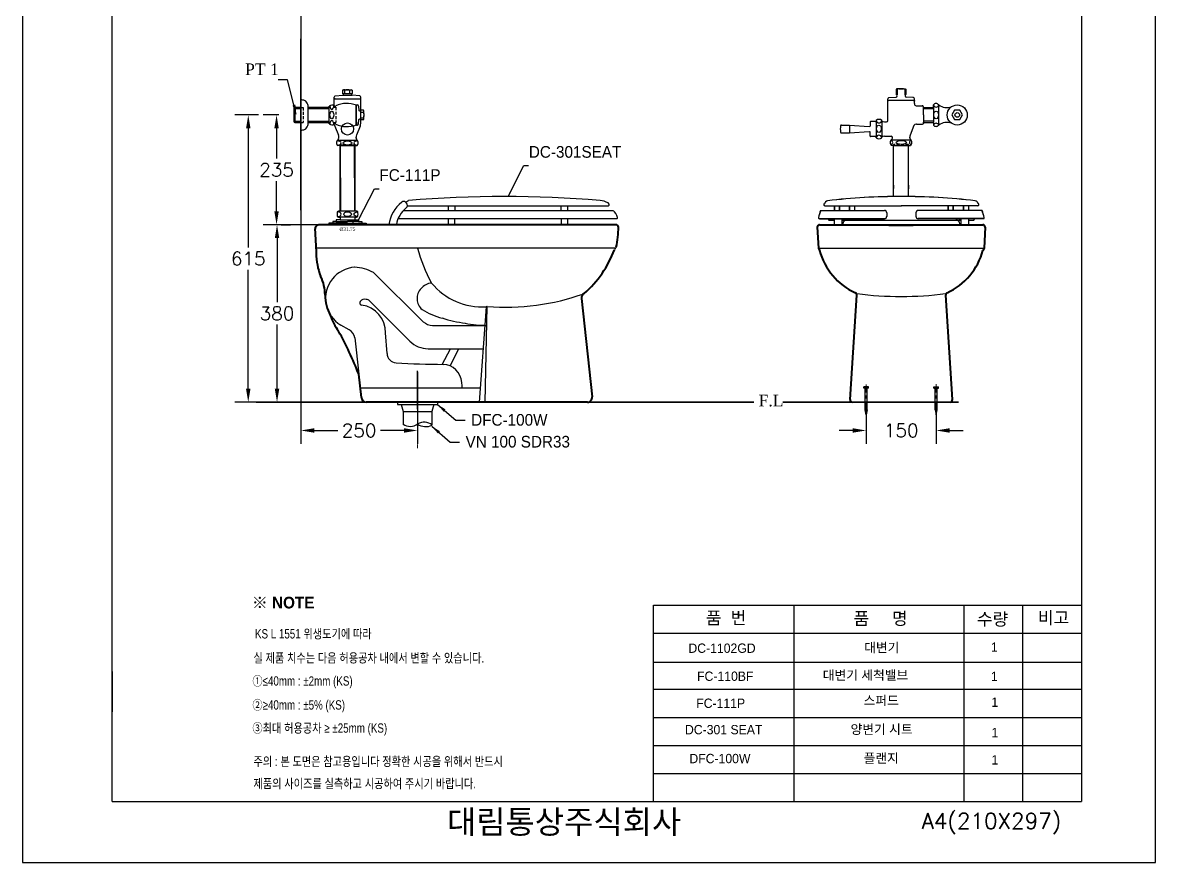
# Model space of a CAD drawing. Extents: x 66119 to 68544, y 58105 to 61535.
# Drawn here: x 66119 to 68544, y 58105 to 59903 of the extents above; entities that cross this region are included whole.
import ezdxf

# ---------------------------------------------------------------- set-up
doc = ezdxf.new("R2010")
doc.units = 0
doc.header["$MEASUREMENT"] = 0
for name, pattern in [('CENTER', [50.8, 31.75, -6.35, 6.35, -6.35]), ('CENTERX2', [4, 2.5, -0.5, 0.5, -0.5]), ('HIDDEN', [9.525, 6.35, -3.175])]:
    doc.linetypes.add(name, pattern=pattern)
doc.layers.get('0').update_dxf_attribs({"linetype": 'CONTINUOUS'})
doc.layers.get('Defpoints').update_dxf_attribs({"linetype": 'CONTINUOUS'})
for name, color, linetype in [('2', 2, 'CONTINUOUS'), ('ASHADE', 7, 'CONTINUOUS'), ('D', 2, 'CONTINUOUS'), ('DEFAULT', 7, 'CONTINUOUS'), ('Dim', 4, 'CONTINUOUS'), ('HIDDEN', 3, 'HIDDEN'), ('LINE', 7, 'CONTINUOUS'), ('MAIN', 7, 'CONTINUOUS'), ('YA', 7, 'CONTINUOUS')]:
    doc.layers.add(name, color=color, linetype=linetype)
for name, color, linetype, lineweight in [('AM_6', 2, 'CONTINUOUS', 30), ('CEN', 1, 'CENTER', 5), ('DWG', 7, 'CONTINUOUS', 25), ('OUTLINE', 11, 'CONTINUOUS', 40), ('Y', 202, 'CONTINUOUS', 35)]:
    doc.layers.add(name, color=color, linetype=linetype, lineweight=lineweight)
doc.styles.add('h', font='', dxfattribs={"height": 30})
doc.styles.add('MtXpl_', font='')
doc.styles.get("Standard").update_dxf_attribs({"font": 'txt.shx', "bigfont": 'ghs.shx'})
doc.styles.add('STYLE2', font='dutch.ttf', dxfattribs={"height": 25})
doc.styles.add('굴림', font='', dxfattribs={"height": 3.2})
doc.styles.add('스타일1', font='txt.shx', dxfattribs={"bigfont": 'ghs.shx'})
doc.styles.get('h').set_extended_font_data('Haansoft Batang')
doc.styles.get('MtXpl_').set_extended_font_data('Gulim', bold=True)
doc.styles.get('굴림').set_extended_font_data('Gulim')
doc.dimstyles.new('SERIM', dxfattribs={"dimscale": 10, "dimtxt": 3, "dimasz": 2, "dimexe": 1, "dimexo": 1.5, "dimgap": 1, "dimtad": 1, "dimtoh": 1, "dimdec": 0, "dimdsep": 46, "dimtxsty": 'h', "dimcen": -0.3, "dimclrt": 2, "dimadec": 0, "dimazin": 0, "dimtfac": 1, "dimtdec": 0, "dimtmove": 1, "dimatfit": 3, "dimfxl": 0, "dimtolj": 1, "dimtzin": 0, "dimarcsym": 0})
doc.dimstyles.get("Standard").update_dxf_attribs({"dimtxt": 0.18, "dimasz": 0.18, "dimexe": 0.18, "dimexo": 0.0625, "dimgap": 0.09, "dimtad": 0, "dimtih": 1, "dimtoh": 1, "dimdec": 4, "dimzin": 0, "dimdsep": 46, "dimtxsty": 'Standard', "dimcen": 0.09, "dimadec": 0, "dimazin": 0, "dimtfac": 1, "dimtdec": 4, "dimtofl": 0, "dimtmove": 0, "dimatfit": 0, "dimfxl": 0, "dimtolj": 1, "dimtzin": 0, "dimarcsym": 0})

# ---------------------------------------------------------------- blocks, each defined once
blk = doc.blocks.new('*D7')
at = {"layer": 'Defpoints', "color": 0}
for p in [(66677.6, 59705.5), (66662.5, 59470.6), (66761.5, 59470.6)]:
    blk.add_point(p, dxfattribs=at)
at = {"layer": 'Dim', "color": 0, "lineweight": -2}
for p, q in [((66667.6, 59705.5), (66633.7, 59705.5)), ((66662.5, 59676.7), (66662.5, 59612)), ((66662.5, 59499.4), (66662.5, 59564)), ((66751.5, 59470.6), (66633.7, 59470.6))]:
    blk.add_line(p, q, dxfattribs=at)
at = {"layer": 'Dim', "color": 0}
for points in [[(66657.7, 59676.7), (66667.3, 59676.7), (66662.5, 59705.5)], [(66657.7, 59499.4), (66667.3, 59499.4), (66662.5, 59470.6)]]:
    blk.add_solid(points, dxfattribs=at)
at = {"layer": 'Dim', "color": 0, "insert": (66662.5, 59588), "char_height": 28.8, "attachment_point": 5}
blk.add_mtext('\\A1;235', dxfattribs=at)
blk = doc.blocks.new('*D8')
at = {"layer": 'Defpoints', "color": 0}
for p in [(66662.5, 59470.6), (66662.5, 59090.6), (66663.5, 59090.6)]:
    blk.add_point(p, dxfattribs=at)
at = {"layer": 'Dim', "color": 0, "lineweight": -2}
for p, q in [((66672.5, 59470.6), (66692.3, 59470.6)), ((66663.5, 59441.8), (66663.5, 59304.6)), ((66663.5, 59119.4), (66663.5, 59256.6)), ((66672.5, 59090.6), (66692.3, 59090.6))]:
    blk.add_line(p, q, dxfattribs=at)
at = {"layer": 'Dim', "color": 0}
for points in [[(66658.7, 59441.8), (66668.3, 59441.8), (66663.5, 59470.6)], [(66658.7, 59119.4), (66668.3, 59119.4), (66663.5, 59090.6)]]:
    blk.add_solid(points, dxfattribs=at)
at = {"layer": 'Dim', "color": 0, "insert": (66663.5, 59280.6), "char_height": 28.8, "attachment_point": 5}
blk.add_mtext('\\A1;380', dxfattribs=at)
blk = doc.blocks.new('*D9')
at = {"layer": 'Defpoints', "color": 0}
for p in [(66633.7, 59705.5), (66601.9, 59090.6), (66633.7, 59090.6)]:
    blk.add_point(p, dxfattribs=at)
at = {"layer": 'Dim', "color": 0, "lineweight": -2}
for p, q in [((66623.7, 59705.5), (66573.1, 59705.5)), ((66601.9, 59676.7), (66601.9, 59422)), ((66601.9, 59119.4), (66601.9, 59374)), ((66623.7, 59090.6), (66573.1, 59090.6))]:
    blk.add_line(p, q, dxfattribs=at)
at = {"layer": 'Dim', "color": 0}
for points in [[(66597.1, 59676.7), (66606.7, 59676.7), (66601.9, 59705.5)], [(66597.1, 59119.4), (66606.7, 59119.4), (66601.9, 59090.6)]]:
    blk.add_solid(points, dxfattribs=at)
at = {"layer": 'Dim', "color": 0, "insert": (66601.9, 59398), "char_height": 28.8, "attachment_point": 5}
blk.add_mtext('\\A1;615', dxfattribs=at)
blk = doc.blocks.new('*D10')
at = {"layer": 'Defpoints', "color": 0}
for p in [(66714.3, 59601.8), (66964.3, 59165.7), (66964.3, 59029.9)]:
    blk.add_point(p, dxfattribs=at)
at = {"layer": 'Dim', "color": 0, "lineweight": -2}
for p, q in [((66714.3, 59591.8), (66714.3, 59001.1)), ((66964.3, 59155.7), (66964.3, 59001.1)), ((66743.1, 59029.9), (66793.7, 59029.9)), ((66935.5, 59029.9), (66884.9, 59029.9))]:
    blk.add_line(p, q, dxfattribs=at)
at = {"layer": 'Dim', "color": 0}
for points in [[(66743.1, 59034.7), (66743.1, 59025.1), (66714.3, 59029.9)], [(66935.5, 59034.7), (66935.5, 59025.1), (66964.3, 59029.9)]]:
    blk.add_solid(points, dxfattribs=at)
at = {"layer": 'Dim', "color": 0, "insert": (66839.3, 59029.9), "char_height": 28.8, "attachment_point": 5}
blk.add_mtext('\\A1;250', dxfattribs=at)
blk = doc.blocks.new('*D11')
at = {"layer": 'Defpoints', "color": 0}
for p in [(67925.1, 59090.6), (68075.1, 59090.6), (68075.1, 59029.9)]:
    blk.add_point(p, dxfattribs=at)
at = {"layer": 'Dim', "color": 0, "lineweight": -2}
for p, q in [((67925.1, 59080.6), (67925.1, 59001.1)), ((68075.1, 59080.6), (68075.1, 59001.1)), ((67896.3, 59029.9), (67867.5, 59029.9)), ((68103.9, 59029.9), (68132.7, 59029.9))]:
    blk.add_line(p, q, dxfattribs=at)
at = {"layer": 'Dim', "color": 0}
for points in [[(67896.3, 59034.7), (67896.3, 59025.1), (67925.1, 59029.9)], [(68103.9, 59034.7), (68103.9, 59025.1), (68075.1, 59029.9)]]:
    blk.add_solid(points, dxfattribs=at)
at = {"layer": 'Dim', "color": 0, "insert": (68000.1, 59029.9), "char_height": 28.8, "attachment_point": 5}
blk.add_mtext('\\A1;150', dxfattribs=at)
blk = doc.blocks.new('*D60')
at = {"layer": 'Defpoints', "color": 0}
for p in [(66714.3, 60608), (66964.3, 59165.7), (66964.3, 59029.9)]:
    blk.add_point(p, dxfattribs=at)
at = {"layer": 'Dim', "color": 0, "lineweight": -2}
for p, q in [((66714.3, 60598), (66714.3, 59001.1)), ((66964.3, 59155.7), (66964.3, 59001.1)), ((66743.1, 59029.9), (66793.7, 59029.9)), ((66935.5, 59029.9), (66884.9, 59029.9))]:
    blk.add_line(p, q, dxfattribs=at)
at = {"layer": 'Dim', "color": 0}
for points in [[(66743.1, 59034.7), (66743.1, 59025.1), (66714.3, 59029.9)], [(66935.5, 59034.7), (66935.5, 59025.1), (66964.3, 59029.9)]]:
    blk.add_solid(points, dxfattribs=at)
at = {"layer": 'Dim', "color": 0, "insert": (66839.3, 59029.9), "char_height": 28.8, "attachment_point": 5}
blk.add_mtext('\\A1;250', dxfattribs=at)

msp = doc.modelspace()

# ---------------------------------------------------------------- linework, layer by layer
at = {"lineweight": 30}
for p, q in [((66788.1, 59740), (66785.8, 59740)), ((66785.8, 59740), (66842.8, 59740)), ((66798.5, 59639.9), (66798.5, 59641.9)), ((66798.5, 59641.9), (66830, 59641.9)), ((66830, 59641.9), (66830, 59639.9))]:
    msp.add_line(p, q, dxfattribs=at)
at = {"color": 0, "lineweight": 30}
for p, q in [((68032.3, 59725), (68045.8, 59725)), ((68047.8, 59705.5), (68047.8, 59723)), ((68047.8, 59705.5), (68047.8, 59688)), ((68032.7, 59686), (68045.8, 59686))]:
    msp.add_line(p, q, dxfattribs=at)
at = {"color": 0, "linetype": 'ByBlock', "lineweight": 30}
for p, q in [((66830, 59641.9), (66830, 59499.9)), ((66798.5, 59499.9), (66798.5, 59570.6)), ((66799.2, 59570.6), (66799.2, 59499.9)), ((66829.3, 59570.6), (66829.3, 59499.9)), ((66774.1, 59473.8), (66774.1, 59470.6)), ((66854.1, 59473.8), (66854.1, 59470.6))]:
    msp.add_line(p, q, dxfattribs=at)
at = {"linetype": 'ByBlock', "lineweight": 30}
msp.add_line((66798.5, 59499.9), (66830, 59499.9), dxfattribs=at)
at = {"lineweight": 30}
msp.add_circle((66814.4, 59675.5), 13, dxfattribs=at)
at = {"color": 0, "lineweight": 30}
for centre, start, end in [((68045.8, 59723), 0, 90), ((68045.8, 59688), 270, 0)]:
    msp.add_arc(centre, 2, start, end, dxfattribs=at)
at = {"color": 0, "linetype": 'HIDDEN', "lineweight": 30}
msp.add_arc((68033.4, 59675.5), 10.5, 93.7012, 98.3168, dxfattribs=at)
for start, end in [(268.6019, 270), (270, 271.3981)]:
    msp.add_arc((67999.9, 63750.4), 4281.3, start, end)
at = {"color": 0, "lineweight": 30}
for p in [(68045.8, 59725), (68047.8, 59721.7), (68047.8, 59689.2), (68047.8, 59688), (68047.8, 59688)]:
    msp.add_point(p, dxfattribs=at)
at = {"layer": 'ASHADE', "color": 0, "lineweight": 30}
for p, q in [((67979.8, 59653.4), (67979.8, 59652.5)), ((68019.8, 59653.4), (68019.8, 59652.5))]:
    msp.add_line(p, q, dxfattribs=at)
at = {"layer": 'CEN', "color": 0}
for p, q in [((67925.1, 59060.2), (67925.1, 59128.3)), ((68075.1, 59060.2), (68075.1, 59128.8))]:
    msp.add_line(p, q, dxfattribs=at)
at = {"layer": 'CEN', "color": 0, "linetype": 'CENTERX2'}
msp.add_line((66964.3, 58991.9), (66964.3, 59093.4), dxfattribs=at)
at = {"layer": 'D', "color": 0, "lineweight": 30}
for p, q in [((66700.3, 59719.5), (66714.3, 59719.5)), ((66730.3, 59719.5), (66775.3, 59719.5)), ((66714.3, 59691.5), (66700.3, 59691.5)), ((66775.3, 59691.5), (66730.3, 59691.5))]:
    msp.add_line(p, q, dxfattribs=at)
at = {"layer": 'D', "color": 0, "linetype": 'ByBlock', "lineweight": 30}
for p, q in [((66799.2, 59570.6), (66799.2, 59639.9)), ((66829.3, 59570.6), (66829.3, 59639.9))]:
    msp.add_line(p, q, dxfattribs=at)
at = {"layer": 'DEFAULT', "color": 7}
for p, q in [((66934.5, 59501.1), (67382.9, 59501.1)), ((66942.7, 59511.3), (67373.1, 59511.3)), ((67030, 59511.3), (67030, 59501.1)), ((67044.3, 59511.3), (67044.3, 59501.1)), ((67270.9, 59511.3), (67270.9, 59501.1)), ((67285.2, 59511.3), (67285.2, 59501.1)), ((67374.5, 59514.5), (67372.3, 59517.2)), ((67372.3, 59511.3), (67372.9, 59511.3)), ((67827.6, 59501), (67964.1, 59501)), ((67827.8, 59500.9), (67964.3, 59500.9)), ((67836.2, 59511.2), (68000.3, 59511.2)), ((67836.5, 59511.1), (68000.5, 59511.1)), ((67856.6, 59511.2), (67856.6, 59501)), ((67856.9, 59511.1), (67856.9, 59500.9)), ((67867.5, 59511.2), (67867.5, 59501)), ((67867.8, 59511.1), (67867.8, 59500.9)), ((67888.9, 59511.2), (67888.9, 59501)), ((67889.1, 59511.1), (67889.1, 59500.9)), ((67899.8, 59511.2), (67899.8, 59501)), ((67900, 59511.1), (67900, 59500.9)), ((68164.4, 59511.2), (68000.3, 59511.2)), ((68164.6, 59511.1), (68000.5, 59511.1)), ((68173, 59501), (68036.5, 59501)), ((68173.2, 59500.9), (68036.7, 59500.9)), ((68100.1, 59511.2), (68100.1, 59501)), ((68100.3, 59511.1), (68100.3, 59500.9)), ((68111, 59511.2), (68111, 59501)), ((68111.2, 59511.1), (68111.2, 59500.9)), ((68133.1, 59511.2), (68133.1, 59501)), ((68133.3, 59511.1), (68133.3, 59500.9)), ((68144, 59511.2), (68144, 59501)), ((68144.2, 59511.1), (68144.2, 59500.9)), ((66922.8, 59483.5), (67390.8, 59483.5)), ((67030, 59483.5), (67030, 59470.6)), ((67043.6, 59483.5), (67043.6, 59470.6)), ((67271.6, 59483.5), (67271.6, 59470.6)), ((67285.2, 59483.5), (67285.2, 59470.6)), ((67824.9, 59483.5), (67964.1, 59483.5)), ((67825.1, 59483.3), (67964.3, 59483.3)), ((67842.9, 59483.5), (67845.3, 59480.6)), ((67843.2, 59483.3), (67845.5, 59480.4)), ((67845.3, 59480.6), (67856.6, 59480.6)), ((67845.5, 59480.4), (67856.9, 59480.4)), ((67856.6, 59483.5), (67856.6, 59470.6)), ((67873, 59483.5), (67873, 59470.6)), ((67873, 59480.6), (68127.6, 59480.6)), ((67873.2, 59480.4), (68127.8, 59480.4)), ((67874.1, 59483.5), (67876.3, 59480.6)), ((67874.4, 59483.3), (67876.5, 59480.4)), ((67883.3, 59480.6), (68117.3, 59480.6)), ((67883.5, 59480.4), (68117.5, 59480.4)), ((67969.1, 59496), (67969.1, 59488.5)), ((67969.3, 59495.9), (67969.3, 59488.3)), ((68031.5, 59496), (68031.5, 59488.5)), ((68031.7, 59495.9), (68031.7, 59488.3)), ((68175.7, 59483.5), (68036.5, 59483.5)), ((68176, 59483.3), (68036.7, 59483.3)), ((68124.3, 59480.6), (68126.5, 59483.5)), ((68124.6, 59480.4), (68126.7, 59483.3)), ((68127.6, 59483.5), (68127.6, 59470.6)), ((68144, 59483.5), (68144, 59470.6)), ((68144, 59480.6), (68155.1, 59480.6)), ((68144.2, 59480.4), (68155.4, 59480.4)), ((68155.3, 59480.6), (68157.7, 59483.5)), ((68155.5, 59480.4), (68157.9, 59483.3)), ((66883.5, 59470.6), (66954.7, 59470.6)), ((67830.1, 59470.6), (68170.5, 59470.6)), ((67875.3, 59472.6), (67875.3, 59470.6)), ((68125.3, 59472.6), (68125.3, 59470.6))]:
    msp.add_line(p, q, dxfattribs=at)
for centre, radius, start, end in [((66914.2, 59572.3), 58.6, 294.664, 301.4033), ((67150, 57066.5), 2464.4, 85.2208, 94.7792), ((67352.2, 59481.1), 41.3, 60.8845, 85.6022), ((67842.9, 59515.9), 6, 96.885, 143.2069), ((67993.1, 58271.8), 1259.1, 89.674, 96.885), ((67993.4, 58271.6), 1259.1, 89.674, 96.885), ((68007.5, 58271.8), 1259.1, 83.115, 90.326), ((68007.7, 58271.6), 1259.1, 83.115, 90.326), ((68157.7, 59515.9), 6, 36.7932, 83.115), ((66976.2, 59460.9), 73.8, 128.2835, 172.3899), ((66976.2, 59460.9), 58, 128.2835, 170.2995), ((66934.8, 59512.1), 7.94, 313.9053, 122.6617), ((67372.9, 59513.3), 2, 268.7973, 39.2367), ((67362.7, 59477.1), 31.4, 16.6851, 49.8505), ((67906.7, 59468.2), 85.7, 157.4398, 168.0631), ((67906.9, 59468), 85.7, 157.4398, 168.0631), ((67836.2, 59513.2), 2, 147.4173, 270), ((67906.7, 59468.2), 85.7, 143.2068, 147.4173), ((67836.5, 59513.1), 2, 147.4173, 270), ((67906.9, 59468), 85.7, 143.2068, 147.4173), ((67843.2, 59515.7), 6, 96.885, 143.2069), ((67964.1, 59496), 5, 0, 90), ((67964.3, 59495.9), 5, 0, 90), ((68036.5, 59496), 5, 90, 180), ((68036.7, 59495.9), 5, 90, 180), ((68157.9, 59515.7), 6, 36.7932, 83.115), ((68093.9, 59468.2), 85.7, 32.5827, 36.7931), ((68094.1, 59468), 85.7, 32.5827, 36.7931), ((68164.4, 59513.2), 2, 270, 32.5827), ((68164.6, 59513.1), 2, 270, 32.5827), ((68093.9, 59468.2), 85.7, 11.9369, 22.5602), ((68094.1, 59468), 85.7, 11.9369, 22.5602), ((67390.8, 59485.5), 2, 270, 16.6851), ((67824.9, 59485.5), 2, 168.0631, 270), ((67825.1, 59485.3), 2, 168.0631, 270), ((67883.3, 59472.6), 8, 90, 180), ((67964.1, 59488.5), 5, 270, 0), ((67964.3, 59488.3), 5, 270, 0), ((68036.5, 59488.5), 5, 180, 270), ((68036.7, 59488.3), 5, 180, 270), ((68117.3, 59472.6), 8, 0, 90), ((68175.7, 59485.5), 2, 270, 11.9369), ((68176, 59485.3), 2, 270, 11.9369)]:
    msp.add_arc(centre, radius, start, end, dxfattribs=at)
at = {"layer": 'Dim', "color": 0}
for p, q in [((66964.3, 59075.6), (66964.3, 59157.5)), ((67469.7, 58655.6), (68386.2, 58655.6)), ((67769.9, 58655.6), (67769.9, 58235.6)), ((68134.1, 58655.6), (68134.1, 58235.6)), ((68260.1, 58655.6), (68260.1, 58235.6)), ((67469.7, 58595.6), (68386.2, 58595.6)), ((67469.7, 58533.8), (68386.2, 58533.8)), ((67469.7, 58475.6), (68386.2, 58475.6)), ((67469.7, 58415.6), (68386.2, 58415.6)), ((67469.7, 58355.6), (68386.2, 58355.6))]:
    msp.add_line(p, q, dxfattribs=at)
at = {"layer": 'DWG', "color": 0, "lineweight": 30}
for p, q in [((66785.8, 59736.5), (66785.8, 59743.7)), ((66788.1, 59746.2), (66804.5, 59747.6)), ((66824.7, 59758.7), (66803.9, 59758.7)), ((66803.9, 59758.7), (66803.9, 59751.6)), ((66803.9, 59751.6), (66824.7, 59751.6)), ((66805.4, 59750.2), (66803.9, 59751.6)), ((66804.5, 59747.6), (66824.2, 59747.6)), ((66809.3, 59759.5), (66806.1, 59759.5)), ((66809, 59751.6), (66809, 59758.7)), ((66809.3, 59759.5), (66819.3, 59759.5)), ((66819.3, 59759.5), (66822.5, 59759.5)), ((66819.7, 59751.6), (66819.7, 59758.7)), ((66823.3, 59750.2), (66824.7, 59751.6)), ((66840.5, 59746.2), (66824.2, 59747.6)), ((66824.7, 59758.7), (66824.7, 59751.6)), ((66842.8, 59736.5), (66842.8, 59743.7)), ((67971.3, 59736.4), (67971.3, 59740.1)), ((67973.6, 59742.6), (67989, 59743.9)), ((67990.8, 59761.4), (67989.4, 59760.6)), ((67989.4, 59760.6), (67989.4, 59749.4)), ((67989.4, 59749.4), (67990.1, 59749)), ((67994.8, 59761.4), (67990.8, 59761.4)), ((67991.1, 59761.4), (67991.1, 59749)), ((67994.8, 59761.4), (67999.8, 59761.4)), ((67999.8, 59761.4), (67995.8, 59761.4)), ((68004.8, 59761.4), (67999.8, 59761.4)), ((67999.8, 59761.4), (68003.8, 59761.4)), ((68004.8, 59761.4), (68008.8, 59761.4)), ((68008.6, 59749), (68008.6, 59761.4)), ((68008.8, 59761.4), (68010.2, 59760.6)), ((68010.2, 59749.4), (68009.6, 59749)), ((68010.2, 59760.6), (68010.2, 59749.4)), ((68026, 59742.6), (68010.6, 59743.9)), ((68028.3, 59736.4), (68028.3, 59740.1)), ((66700.3, 59720.6), (66701.5, 59721.7)), ((66700.3, 59720.6), (66701.5, 59721.7)), ((66700.3, 59719.5), (66700.3, 59720.6)), ((66700.3, 59720.6), (66700.3, 59719.5)), ((66700.3, 59719.5), (66700.3, 59720.6)), ((66700.3, 59720.6), (66700.3, 59719.5)), ((66700.3, 59691.5), (66700.3, 59719.5)), ((66701.5, 59721.7), (66701.5, 59720.6)), ((66714.3, 59721.7), (66701.5, 59721.7)), ((66701.5, 59721.7), (66701.5, 59720.6)), ((66701.5, 59720.6), (66701.5, 59689.2)), ((66714.3, 59721.7), (66714.3, 59738)), ((66714.3, 59721.7), (66714.3, 59689.2)), ((66730.3, 59688.4), (66730.3, 59722.9)), ((66775.3, 59721.7), (66730.3, 59721.7)), ((66775.3, 59720.6), (66773.3, 59721.7)), ((66775.3, 59720.6), (66775.3, 59724.5)), ((66775.3, 59722.1), (66775.3, 59721.7)), ((66775.3, 59720.6), (66775.3, 59721.7)), ((66775.3, 59686.5), (66775.3, 59720.6)), ((66785.8, 59725.4), (66785.8, 59736.5)), ((66833.3, 59724.2), (66833.3, 59726.5)), ((66833.3, 59686.7), (66833.3, 59724.2)), ((66833.3, 59721.7), (66833.8, 59721.7)), ((66833.8, 59721.7), (66833.8, 59727)), ((66833.8, 59727), (66835.1, 59727)), ((66833.8, 59689.2), (66833.8, 59721.7)), ((66838.1, 59724.3), (66839, 59715.1)), ((66842, 59715.9), (66841.5, 59714.7)), ((66842, 59715.9), (66842, 59695.1)), ((66849, 59715.9), (66842, 59715.9)), ((66842.8, 59715.9), (66842.8, 59736.5)), ((67971.3, 59693.9), (67971.3, 59736.4)), ((67971.3, 59736.4), (67971.3, 59735.1)), ((68026.2, 59736.4), (67971.3, 59736.4)), ((68026.2, 59736.4), (68028.3, 59736.4)), ((68028.3, 59736.4), (68028.3, 59735.1)), ((68028.3, 59729.9), (68028.3, 59736.4)), ((68047.8, 59721.5), (68068.9, 59721.5)), ((68068.9, 59718.5), (68047.8, 59718.5)), ((68068.9, 59722.8), (68068.9, 59727)), ((68068.9, 59722.8), (68068.9, 59721.5)), ((68068.9, 59721.5), (68068.9, 59689.5)), ((68080.7, 59726.5), (68080.7, 59727)), ((68080.7, 59685.4), (68080.7, 59726.5)), ((66700.3, 59705.5), (66700.3, 59690.4)), ((66700.3, 59705.5), (66700.3, 59690.4)), ((66700.3, 59705.5), (66700.3, 59690.4)), ((66838.1, 59686.7), (66839, 59695.8)), ((66842, 59695.1), (66841.5, 59696.2)), ((66842, 59711.4), (66849, 59711.4)), ((66842, 59699.6), (66849, 59699.6)), ((66849, 59695.1), (66842, 59695.1)), ((66842.8, 59689.3), (66842.8, 59695.1)), ((67946.3, 59693.8), (67946.3, 59692.4)), ((67946.3, 59692.4), (67946.3, 59659.1)), ((67958.3, 59693.8), (67958.3, 59692.9)), ((67958.3, 59692.9), (67958.3, 59657.9)), ((68068.9, 59692.5), (68047.8, 59692.5)), ((68080.7, 59709.6), (68080.7, 59709.2)), ((66700.3, 59690.4), (66700.3, 59691.5)), ((66700.3, 59690.4), (66701.5, 59689.2)), ((66701.5, 59689.2), (66714.3, 59689.2)), ((66714.3, 59689.2), (66714.3, 59673)), ((66730.3, 59689.2), (66775.3, 59689.2)), ((66775.3, 59690.4), (66773.3, 59689.2)), ((66775.3, 59690.4), (66775.3, 59689.2)), ((66775.3, 59688.8), (66775.3, 59689.2)), ((66787.3, 59681.9), (66795, 59662.6)), ((66833.3, 59689.2), (66833.8, 59689.2)), ((66833.3, 59684.5), (66833.3, 59686.7)), ((66841.4, 59681.9), (66833.7, 59662.6)), ((66833.8, 59689.2), (66833.8, 59684)), ((66833.8, 59684), (66835.1, 59684)), ((67872.2, 59684), (67889.6, 59684)), ((67889.6, 59684), (67931.8, 59681)), ((67889.6, 59684), (67889.6, 59667)), ((67889.6, 59667), (67931.8, 59670)), ((67931.8, 59681), (67933.3, 59681.2)), ((67931.8, 59670), (67933.3, 59669.6)), ((67933.3, 59690.4), (67933.3, 59686.1)), ((67933.3, 59686.1), (67933.3, 59681.2)), ((67933.3, 59664.6), (67933.3, 59669.6)), ((67945.3, 59691.4), (67934.3, 59691.4)), ((67964.1, 59690.9), (67968.3, 59690.9)), ((68027.2, 59682.7), (68019.2, 59662.5)), ((68047.8, 59689.5), (68068.9, 59689.5)), ((68068.9, 59688.3), (68068.9, 59689.5)), ((68068.9, 59688.3), (68068.9, 59684)), ((68080.7, 59684), (68080.7, 59685.4)), ((66793.7, 59651.9), (66795.1, 59651.9)), ((66794.3, 59653.5), (66795.4, 59655.4)), ((66794.3, 59653.5), (66794.3, 59651.9)), ((66795.1, 59651.9), (66833.4, 59651.9)), ((66795.8, 59656.9), (66795.8, 59658.2)), ((66832.8, 59656.9), (66832.8, 59658.2)), ((66832.8, 59656.6), (66832.8, 59657)), ((66834.3, 59653.5), (66833.1, 59655.6)), ((66834.8, 59651.9), (66833.4, 59651.9)), ((66834.3, 59651.9), (66834.3, 59653.5)), ((67872.2, 59667), (67889.6, 59667)), ((67933.3, 59660.4), (67933.3, 59664.6)), ((67945.3, 59659.4), (67934.3, 59659.4)), ((67946.3, 59656.9), (67946.3, 59658.4)), ((67958.3, 59656.9), (67958.3, 59657.9)), ((67964.1, 59659.9), (67978.3, 59659.9)), ((67979.7, 59652.5), (67979.3, 59652.5)), ((67979.3, 59652.5), (68019.8, 59652.5)), ((67979.8, 59652.4), (67979.7, 59652.5)), ((67979.7, 59652.5), (67979.8, 59652.5)), ((67979.8, 59653.4), (67981, 59655.5)), ((67981.3, 59656.5), (67981.3, 59656.9)), ((68018.3, 59656.8), (68018.3, 59658.1)), ((68019.8, 59653.4), (68018.7, 59655.3)), ((68019.8, 59652.4), (68020, 59652.5)), ((68020, 59652.5), (68019.8, 59652.5)), ((68020, 59652.5), (68020.3, 59652.5)), ((66798.5, 59639.9), (66793.7, 59639.9)), ((66798.5, 59639.9), (66830, 59639.9)), ((66830, 59639.9), (66834.8, 59639.9)), ((67983.9, 59640.5), (67979.3, 59640.5)), ((67983.9, 59626.5), (67983.9, 59640.5)), ((67983.9, 59640.5), (68015.7, 59640.5)), ((67983.9, 59532.4), (67983.9, 59626.7)), ((67983.9, 59618.4), (67983.9, 59625.3)), ((68015.7, 59626.5), (68015.7, 59640.5)), ((68015.7, 59640.5), (68020.3, 59640.5)), ((68015.7, 59532.4), (68015.7, 59626.7)), ((68015.7, 59618.4), (68015.7, 59625.3)), ((67983.9, 59555.2), (67983.9, 59548)), ((68015.7, 59555.5), (68015.7, 59547.7))]:
    msp.add_line(p, q, dxfattribs=at)
at = {"layer": 'DWG', "color": 0, "linetype": 'Continuous', "lineweight": 30}
for p, q in [((67991.3, 59746.4), (67991.3, 59746.8)), ((68008.3, 59746.4), (68008.3, 59746.8))]:
    msp.add_line(p, q, dxfattribs=at)
at = {"layer": 'DWG', "color": 0, "linetype": 'ByBlock', "lineweight": 30}
for p, q in [((66798.5, 59570.6), (66798.5, 59639.9)), ((66830, 59570.6), (66830, 59639.9))]:
    msp.add_line(p, q, dxfattribs=at)
at = {"layer": 'DWG', "color": 0, "linetype": 'HIDDEN', "lineweight": 30}
for p, q in [((68015.7, 59642.3), (67983.9, 59642.3)), ((67983.9, 59642.3), (67983.9, 59640.5)), ((68015.7, 59640.5), (68015.7, 59642.3))]:
    msp.add_line(p, q, dxfattribs=at)
at = {"layer": 'DWG', "color": 0, "lineweight": 30}
for centre, radius, start, end in [((66788.3, 59743.7), 2.5, 95, 180), ((66806.4, 59755.2), 4.3, 54.1266, 125.8734), ((66804.3, 59749.1), 1.5, 275, 45), ((66814.3, 59741.2), 18.2, 72.9261, 107.0739), ((66822.2, 59755.2), 4.29, 54.071, 125.929), ((66824.3, 59749.1), 1.5, 135, 265), ((66840.3, 59743.7), 2.5, 0, 85), ((67973.8, 59740.1), 2.5, 95, 180), ((68025.8, 59740.1), 2.5, 0, 85), ((66712.8, 59708), 30, 70.9929, 87.134), ((66719, 59727), 10, 37.1965, 68.8073), ((66710.3, 59722), 20, 2.5641, 33.7923), ((66729.3, 59722.8), 1, 357.3405, 2.5641), ((66781.3, 59716.5), 10, 58.5853, 127.05), ((66788.1, 59727.6), 3, 238.5853, 295.7555), ((66813.2, 59675.6), 54.7, 68.3899, 115.7555), ((66835.1, 59724), 3, 5.8234, 90), ((66779.8, 59705.5), 70, 4.4244, 8.5378), ((68033.3, 59729.9), 5, 180, 259.2169), ((68074.8, 59722.6), 7.35, 36.919, 143.081), ((68074.8, 59728.4), 6.04, 193.4552, 346.5448), ((66840.3, 59715.3), 1.3, 185.8232, 334.4413), ((66840.3, 59695.7), 1.3, 25.5587, 174.1768), ((66839.4, 59713.7), 9.91, 346.1494, 359.9521), ((66827.1, 59705.5), 22.7, 344.9804, 15.0196), ((66779.8, 59705.5), 70, 351.4622, 355.5756), ((66837, 59696.9), 12.3, 1.6397, 12.5795), ((66779.8, 59705.5), 70, 0, 4.4244), ((66779.8, 59705.5), 70, 355.5756, 0), ((67945.3, 59692.4), 1, 270, 0), ((67952.3, 59687.1), 9, 48.1897, 131.8103), ((67952.3, 59694.7), 6.06, 188.3241, 351.6759), ((67964.3, 59701), 10.1, 233.2924, 268.4603), ((67968.3, 59693.9), 3, 270, 0), ((66712.8, 59702.9), 30, 272.866, 289.0071), ((66719, 59683.9), 10, 291.1927, 322.8035), ((66710.3, 59689), 20, 326.2077, 357.4359), ((66729.3, 59688.1), 1, 357.4359, 14.0059), ((66781.3, 59694.4), 10, 232.95, 301.4147), ((66805.8, 59689.3), 20, 190.4819, 201.8014), ((66788.1, 59683.4), 3, 64.2445, 121.4147), ((66813.2, 59735.3), 54.7, 244.2445, 291.6101), ((66835.1, 59687), 3, 270, 354.1766), ((66822.8, 59689.3), 20, 338.1986, 0), ((67872.2, 59682), 2, 90, 169.1799), ((67872.2, 59669), 2, 190.8201, 270), ((67934.3, 59690.4), 1, 90, 180), ((68031.9, 59680.9), 5, 90, 158.1986), ((68074.8, 59681.5), 6.38, 22.9489, 157.0511), ((68074.8, 59688.3), 7.27, 216.0911, 323.9089), ((66799, 59645.9), 8, 131.4096, 228.5904), ((66783.8, 59658.2), 12, 0, 21.8014), ((66792.8, 59656.9), 3, 330, 0), ((66844.8, 59658.2), 12, 158.1986, 180), ((66834.8, 59656.6), 2, 180, 210), ((66829.5, 59645.9), 8, 311.4096, 48.5904), ((67934.3, 59660.4), 1, 180, 270), ((67945.3, 59658.4), 1, 0, 90), ((67952.3, 59656.1), 6.06, 8.1658, 171.8342), ((67952.3, 59663.6), 9, 228.1897, 311.8103), ((67965.6, 59646.2), 13.8, 96.3527, 121.8946), ((67984.6, 59646.5), 8, 131.4096, 228.5904), ((67976.9, 59646.5), 4.91, 285.7001, 75.2564), ((67978.3, 59656.9), 3, 0, 90), ((67979.3, 59656.5), 2, 330, 0), ((68022.8, 59646.5), 4.91, 104.7436, 254.2999), ((68030.3, 59658.1), 12, 158.1986, 180), ((68021.3, 59656.8), 3, 180, 210), ((68015.1, 59646.5), 8, 311.4096, 48.5904)]:
    msp.add_arc(centre, radius, start, end, dxfattribs=at)
at = {"layer": 'DWG', "color": 0, "linetype": 'Continuous', "lineweight": 30}
for centre, start, end in [((67988.8, 59746.4), 275, 0), ((67988.8, 59746.8), 0, 60), ((68010.8, 59746.8), 120, 180), ((68010.8, 59746.4), 180, 265)]:
    msp.add_arc(centre, 2.5, start, end, dxfattribs=at)
at = {"layer": 'DWG', "lineweight": 30}
msp.add_arc((67906.2, 59675.5), 36.6, 169.1799, 190.8201, dxfattribs=at)
at = {"layer": 'DWG', "color": 0, "lineweight": 30}
for centre, major_axis, ratio, start_param, end_param in [((66780.9, 59725.6), (0, -8.02), 0.523213, 4.750474, 7.873767), ((66780.9, 59685.5), (0, -8.02), 0.523213, 1.527604, 4.697404), ((66791.8, 59645.5), (-9.09, 0), 0.507494, 1.666917, 4.668717), ((66837.2, 59645.5), (-9.09, 0), 0.507494, 4.810754, 7.704268)]:
    msp.add_ellipse(centre, major_axis=major_axis, ratio=ratio, start_param=start_param, end_param=end_param, dxfattribs=at)
for centre, major_axis, ratio in [((66780.9, 59705.5), (0, -8.02), 0.523213), ((68074.8, 59705.6), (0, 8.12), 0.615385), ((67952.3, 59675.9), (0, 7.62), 0.655738), ((66814.3, 59645.5), (-9.09, 0), 0.507494), ((68000.5, 59646.7), (-11.2, 0), 0.377778)]:
    msp.add_ellipse(centre, major_axis=major_axis, ratio=ratio, dxfattribs=at)
at = {"layer": 'HIDDEN', "color": 0, "lineweight": 30}
for p, q in [((66714.3, 59721.7), (66719.3, 59721.7)), ((66719.3, 59721.7), (66719.3, 59689.2)), ((66775.3, 59722.1), (66777.1, 59722.1)), ((66784.6, 59722.1), (66789.3, 59722.1)), ((66789.3, 59722.1), (66789.3, 59689.6)), ((66714.3, 59689.2), (66719.3, 59689.2)), ((66775.3, 59689.6), (66777.2, 59689.6)), ((66784.5, 59689.6), (66789.3, 59689.6))]:
    msp.add_line(p, q, dxfattribs=at)
at = {"layer": 'LINE', "color": 0}
for p, q in [((67389, 59420.6), (67056.1, 59420.6)), ((67822.7, 59420.6), (68177.5, 59420.6)), ((66976.7, 59262.6), (66870.1, 59368.3)), ((66948.2, 59221.1), (66861.8, 59307.7)), ((67111.6, 59295), (67096.2, 59090.6)), ((67109.3, 59090.6), (67113.8, 59295.6)), ((66817.8, 59245.6), (66800, 59255.7)), ((66996.7, 59255), (67112.9, 59255)), ((66899.3, 59194.8), (66895.9, 59239)), ((66830.4, 59228.5), (66838.6, 59150.6)), ((66987.1, 59205), (67104.8, 59205)), ((67017.4, 59171.2), (67034.8, 59205)), ((67033.9, 59168.3), (67052.7, 59204.8)), ((67098.5, 59120.6), (66844.3, 59120.6))]:
    msp.add_line(p, q, dxfattribs=at)
for centre, radius, start, end in [((67302.1, 59512.2), 350, 195.1749, 208.4279), ((67391, 59415.6), 5, 127.0006, 164.7401), ((67385, 59423.6), 5, 307.0006, 347.2529), ((66834.3, 59312.6), 67, 93.8944, 141.1251), ((66826.5, 59288.4), 91, 61.3737, 87.9373), ((66834.5, 59313), 66.9, 141.4775, 238.9546), ((66994, 59312.4), 30.8, 135.8595, 229.5953), ((66997.6, 59312.2), 33.6, 95.5409, 139.7569), ((67102.3, 59434.7), 140, 219.5028, 273.7882), ((66845.6, 59303.3), 5, 144.8418, 259.8946), ((66851.1, 59299.4), 11.8, 72.453, 144.8418), ((66854.7, 59300.6), 10, 44.9585, 90), ((67153.5, 59794), 500, 265.4464, 289.5576), ((68000.1, 60025.6), 708.8, 262.2975, 277.7025), ((66836.9, 59239.8), 59.1, 359.2078, 82.3852), ((67048.5, 59404.5), 137.5, 237.2374, 256.7276), ((67114.7, 59288.4), 7.29, 97.3063, 115.2549), ((66996.7, 59285), 30, 228.1794, 270), ((67103.7, 59539.2), 282.1, 252.0892, 262.4716), ((67115.4, 59521.2), 266.2, 259.448, 269.4518), ((66803.3, 59221.7), 27.9, 14.0815, 58.8724), ((66987.1, 59260), 55, 224.9585, 270), ((66919.3, 59194.8), 20, 180, 267.3163), ((67023.4, 60816.5), 1645, 266.3397, 269.8618), ((67018.1, 59130.6), 40.9, 3.2669, 88.1358), ((67020.9, 59122.6), 39.4, 358.7019, 15.2096)]:
    msp.add_arc(centre, radius, start, end, dxfattribs=at)
at = {"layer": 'MAIN', "color": 7}
for p, q in [((66921.3, 59090.5), (66921.3, 59085.5)), ((66921.3, 59085.5), (67007.3, 59085.5)), ((66929.3, 59085.5), (66933.3, 59070.5)), ((66999.3, 59085.5), (66995.3, 59070.5)), ((67007.3, 59090.5), (67007.3, 59085.5)), ((66933.3, 59070.5), (66995.3, 59070.5)), ((66933.3, 59070.5), (66933.3, 59043)), ((66995.3, 59070.5), (66995.3, 59041.3))]:
    msp.add_line(p, q, dxfattribs=at)
for centre, radius, start, end in [((66948.6, 59066.7), 28.1, 237.1476, 305.6288), ((66981.7, 59070.3), 32.1, 237.1903, 295.1018), ((66978.6, 59023.6), 24.4, 46.5379, 123.8822)]:
    msp.add_arc(centre, radius, start, end, dxfattribs=at)
at = {"layer": 'OUTLINE', "color": 0}
for p, q in [((67389.5, 59470.6), (66754.7, 59470.6)), ((67820.4, 59465.3), (67822.7, 59420.5)), ((67825.4, 59470.6), (68174.8, 59470.6)), ((68179.8, 59465.3), (68177.5, 59420.5)), ((67822.7, 59420.5), (67825.1, 59415.6)), ((68177.5, 59420.5), (68175.1, 59415.6)), ((67315.2, 59312.8), (67338.1, 59101.7)), ((67890.5, 59095.9), (67904.9, 59319.8)), ((68109.8, 59095.9), (68095.3, 59319.8)), ((66844.3, 59100.6), (66838.6, 59150.6)), ((67328.2, 59090.6), (66854.3, 59090.6))]:
    msp.add_line(p, q, dxfattribs=at)
for centre, radius, start, end in [((66754.7, 59460.6), 10, 90, 182.294), ((68768.6, 59541.3), 2025.5, 182.294, 183.7415), ((67389.5, 59465.6), 5, 358.2768, 90), ((67207.3, 59463.8), 187.2, 347.2529, 0.5086), ((67825.4, 59465.6), 5, 90, 183.4569), ((68174.8, 59465.6), 5, 356.5431, 90), ((66885.1, 59410.3), 137.7, 180.4794, 201.2998), ((67160.9, 59503.1), 241.2, 311.7566, 339.0657), ((67960.3, 59451.9), 140, 195.0086, 245.3964), ((68039.9, 59451.9), 140, 294.6036, 344.9914), ((66678.5, 59320.7), 87.8, 359.4209, 26.7727), ((66867, 59323), 100.8, 181.8225, 207.4301), ((67325.1, 59313.9), 10, 111.1039, 186.2034), ((67899.9, 59320.1), 5, 356.3095, 64.5646), ((68100.3, 59320.1), 5, 115.4354, 183.6905), ((66880, 59309.1), 107.5, 197.5811, 218.0854), ((66041.6, 58832.8), 858, 21.7432, 28.5439), ((66854.3, 59100.6), 10, 180, 270), ((67328.2, 59100.6), 10, 270, 6.2034), ((67895.5, 59095.6), 5, 176.3095, 270), ((68104.8, 59095.6), 5, 270, 3.6905)]:
    msp.add_arc(centre, radius, start, end, dxfattribs=at)
at = {"layer": 'Y', "color": 0}
for p, q in [((66714.3, 59868.9), (66714.3, 59501.6)), ((66619, 59090.6), (67684.4, 59090.6)), ((67746.4, 59090.6), (68122.6, 59090.6))]:
    msp.add_line(p, q, dxfattribs=at)
at = {"layer": 'Y', "color": 0, "linetype": 'ByBlock', "lineweight": 30}
for p, q in [((66831.4, 59499.8), (66797.7, 59499.8)), ((66831, 59499.8), (66798.1, 59499.8)), ((66814.1, 59473.8), (66774.1, 59473.8)), ((66790.1, 59477.2), (66782.9, 59477.2)), ((66782.9, 59477.2), (66782.9, 59473.8)), ((66798.5, 59481.2), (66790.1, 59481.2)), ((66790.1, 59481.2), (66790.1, 59477.2)), ((66790.1, 59477.2), (66814.1, 59477.2)), ((66792.1, 59493.1), (66792.1, 59493.1)), ((66831.4, 59486.5), (66797.7, 59486.5)), ((66798.5, 59486.5), (66798.5, 59481.2)), ((66798.5, 59481.2), (66830.5, 59481.2)), ((66802.1, 59477.2), (66802.1, 59473.8)), ((66838.2, 59477.2), (66814.1, 59477.2)), ((66814.1, 59473.8), (66854.1, 59473.8)), ((66826.1, 59477.2), (66826.1, 59473.8)), ((66829.7, 59481.2), (66838.2, 59481.2)), ((66830.5, 59481.2), (66830.5, 59486.5)), ((66838.2, 59481.2), (66838.2, 59477.2)), ((66838.2, 59477.2), (66845.3, 59477.2)), ((66845.3, 59477.2), (66845.3, 59473.8))]:
    msp.add_line(p, q, dxfattribs=at)
msp.add_circle((68120.1, 59705.5), 21.5, dxfattribs=at)
for centre, radius, start, end in [((66846.3, 59493.1), 54.2, 174.5336, 185.4654), ((66793.3, 59497.3), 0.953, 89.0877, 175.4414), ((66798.1, 59488.4), 11.5, 92.1641, 119.8999), ((66831, 59488.4), 11.5, 60.1001, 87.8359), ((66835.8, 59497.3), 0.953, 4.5586, 90.9123), ((66782.8, 59493.1), 54.1, 354.5333, 5.4667), ((66793.3, 59489), 0.953, 184.5567, 270.9105), ((66798.1, 59497.9), 11.5, 240.1001, 272.1409), ((66831, 59497.9), 11.5, 267.8591, 299.8999), ((66835.8, 59489), 0.953, 269.0895, 355.4433)]:
    msp.add_arc(centre, radius, start, end, dxfattribs=at)
for ratio, start_param, end_param in [(0.632635, 4.741671, 4.741672), (0.632626, 1.650273, 4.632654)]:
    msp.add_ellipse((66792.6, 59493.1), major_axis=(-8.16, 0), ratio=ratio, start_param=start_param, end_param=end_param, dxfattribs=at)
msp.add_ellipse((66814.5, 59493.1), major_axis=(-8.16, 0), ratio=0.632635, dxfattribs=at)
at = {"layer": 'Y', "color": 0, "linetype": 'ByBlock', "lineweight": 30, "extrusion": (0, 0, -1)}
msp.add_ellipse((66836.5, 59493.1), major_axis=(8.16, 0), ratio=0.632626, start_param=1.650273, end_param=4.632654, dxfattribs=at)
at = {"layer": 'YA', "color": 7}
for p, q in [((68386.2, 61415.6), (68386.2, 58235.6)), ((66310.2, 58235.6), (66310.2, 60345.4)), ((67469.7, 58235.6), (67469.7, 58655.6)), ((66310.2, 58514.1), (66310.2, 58427.6)), ((67469.7, 58295.6), (68386.2, 58295.6)), ((66310.2, 58235.6), (68386.2, 58235.6))]:
    msp.add_line(p, q, dxfattribs=at)
at = {"layer": 'YA', "color": 0}
for p, q in [((66773.2, 59470.6), (66809.3, 59470.6)), ((66845.5, 59470.6), (66809.3, 59470.6)), ((67964, 59470.5), (68000.1, 59470.5)), ((68036.3, 59470.5), (68000.1, 59470.5)), ((67056.1, 59420.6), (66746.7, 59420.6)), ((67920.1, 59120.2), (67920.1, 59123.2)), ((67930.1, 59123.2), (67920.1, 59123.2)), ((67930.1, 59120.2), (67920.1, 59120.2)), ((67923.1, 59090.6), (67923.1, 59120.2)), ((67927.1, 59090.6), (67927.1, 59120.2)), ((67930.1, 59120.2), (67930.1, 59123.2)), ((68070.1, 59120.2), (68070.1, 59123.2)), ((68070.1, 59123.2), (68080.1, 59123.2)), ((68070.1, 59120.2), (68080.1, 59120.2)), ((68073.1, 59090.6), (68073.1, 59120.2)), ((68077.1, 59090.6), (68077.1, 59120.2)), ((68080.1, 59120.2), (68080.1, 59123.2)), ((67923.1, 59074), (67923.1, 59103.7)), ((67927.1, 59074), (67927.1, 59103.7)), ((68073.1, 59074), (68073.1, 59103.7)), ((68077.1, 59074), (68077.1, 59103.7)), ((67925.1, 59063.2), (67923.1, 59074)), ((67927.1, 59074), (67925.1, 59063.2)), ((68073.1, 59074), (68075.1, 59063.2)), ((68075.1, 59063.2), (68077.1, 59074))]:
    msp.add_line(p, q, dxfattribs=at)
for points in [[(66118.8, 58105.1), (68544.3, 58105.1), (68544.3, 61535.4), (66118.8, 61535.4)], [(68114.3, 59715.5), (68108.6, 59705.5), (68114.3, 59695.5), (68125.9, 59695.5), (68131.7, 59705.5), (68125.9, 59715.5)]]:
    msp.add_lwpolyline(points, close=True, dxfattribs=at)
msp.add_circle((68120.1, 59705.5), 5, dxfattribs=at)
for centre, radius, start, end in [((68097.9, 59749.3), 28.1, 232.3668, 290.0296), ((68097.8, 59661.1), 28.6, 70.3051, 126.8401)]:
    msp.add_arc(centre, radius, start, end, dxfattribs=at)

# ---------------------------------------------------------------- texts
at = {"color": 3, "style": '굴림', "width": 0.8}
for s, p in [('KS L 1551 위생도기에 따라', (66616.4, 58584.5)), ('실 제품 치수는 다음 허용공차 내에서 변할 수 있습니다.', (66613, 58532.9)), ('①≤40mm : ±2mm (KS)', (66610.8, 58483.5)), ('②≥40mm : ±5%%% (KS)', (66610.8, 58432.2)), ('③최대 허용공차 ≥ ±25mm (KS)', (66610.8, 58382.7))]:
    msp.add_text(s, height=20, dxfattribs=at).set_placement(p)
at = {"color": 1, "style": '굴림', "width": 0.8}
for s, p in [('주의 : 본 도면은 참고용입니다 정확한 시공을 위해서 반드시', (66613, 58311.3)), ('제품의 사이즈를 실측하고 시공하여 주시기 바랍니다.', (66613, 58263.9))]:
    msp.add_text(s, height=20, dxfattribs=at).set_placement(p)
at = {"layer": '2', "style": 'MtXpl_'}
msp.add_text('※ NOTE', height=25, dxfattribs=at).set_placement((66609.6, 58648.8))
at = {"layer": 'AM_6', "color": 0, "char_height": 25}
for s, insert, attachment_point, style in [('PT 1', (66667.4, 59803.4), 6, 'STYLE2'), ('{\\fGulim|b0|i0|c129|p50;DC-301SEAT}', (67202.7, 59626.3), 4, 'h'), ('{\\fGulim|b0|i0|c129|p50;FC-111P}', (66882.8, 59576.7), 4, 'h')]:
    msp.add_mtext(s, dxfattribs=dict(at, insert=insert, attachment_point=attachment_point, style=style))
at = {"layer": 'AM_6', "color": 0, "insert": (67694.6, 59106.5), "char_height": 25, "width": 72.637, "attachment_point": 1, "style": 'STYLE2'}
msp.add_mtext('F.L', dxfattribs=at)
at = {"layer": 'AM_6', "color": 0, "char_height": 25, "attachment_point": 4}
for s, insert in [('{\\fGulim|b0|i0|c129|p50;DFC-100W}', (67079.2, 59052.5)), ('{\\fGulim|b0|i0|c129|p50;VN 100 SDR33}', (67067.2, 59005.7))]:
    msp.add_mtext(s, dxfattribs=dict(at, insert=insert))
at = {"layer": 'Dim', "color": 0, "attachment_point": 1, "style": '스타일1'}
for s, insert, char_height in [('{\\fGulim|b0|i0|c129|p50;품  번}', (67581.8, 58642), 26.746), ('{\\fGulim|b0|i0|c129|p50;품     명}', (67898.1, 58640.7), 26.746), ('{\\fGulim|b0|i0|c129|p50;수량}', (68162.3, 58639.2), 26.746), ('{\\fGulim|b0|i0|c129|p50;비고}', (68292.9, 58642.4), 26.746), ('{\\fGulim|b0|i0|c129|p50;1\\P}', (68192.3, 58576.1), 20), ('{\\fGulim|b0|i0|c129|p50;1\\P}', (68192.3, 58513.5), 20), ('{\\fGulim|b0|i0|c129|p50;1\\P}', (68193.2, 58458.1), 20), ('{\\fGulim|b0|i0|c129|p50;1\\P}', (68193.3, 58393.1), 20), ('{\\fGulim|b0|i0|c129|p50;1\\P}', (68193.3, 58334.6), 20)]:
    msp.add_mtext(s, dxfattribs=dict(at, insert=insert, char_height=char_height))
for s, insert, char_height, width in [('{\\fGulim|b0|i0|c129|p50; 대변기}', (67913.6, 58575), 20, 530.718), ('{\\fGulim|b0|i0|c129|p50;DC-1102GD}', (67544.4, 58573.7), 20, 132.31), ('{\\fGulim|b0|i0|c129|p50;FC-110BF}', (67563, 58513.7), 20, 132.31), ('{\\fGulim|b0|i0|c129|p50;              대변기 세척밸브}', (67730.4, 58516), 20, 530.718), ('{\\fGulim|b0|i0|c129|p50;FC-111P}', (67561.2, 58455.8), 20, 132.31), ('{\\fGulim|b0|i0|c129|p50; 스퍼드}', (67912.4, 58461.7), 20, 530.718), ('{\\fGulim|b0|i0|c129|p50;DC-301 SEAT}', (67537.1, 58399.3), 20, 239.458), ('{\\fGulim|b0|i0|c129|p50;양변기 시트}', (67891.7, 58400), 20, 212), ('{\\fGulim|b0|i0|c129|p50;DFC-100W}', (67546.5, 58337.4), 20, 147), ('{\\fGulim|b0|i0|c129|p50; 플랜지}', (67912.4, 58338.2), 20, 530.718), ('{\\fGulim|b0|i0|c129|p50;       대림통상주식회사\\P}', (66900.1, 58216.8), 50, 1090)]:
    msp.add_mtext(s, dxfattribs=dict(at, insert=insert, char_height=char_height, width=width))
at = {"layer": 'DWG', "color": 0, "lineweight": 30, "insert": (66814.3, 59460.9), "char_height": 3.75, "attachment_point": 5}
msp.add_mtext('{\\fRomantic|b0|i0|c2|p2;\\H2x;%%C31.75}', dxfattribs=at)
at = {"layer": 'YA', "color": 7}
msp.add_text('A4(210X297)', height=33.819, dxfattribs=at).set_placement((68044.1, 58176.8))

# ---------------------------------------------------------------- dimensions: what is measured, and where the dimension line sits
at = {"layer": 'Dim', "color": 0}
for base, p1, p2, picture, middle in [((66964.3, 59029.9), (66714.3, 60608), (66964.3, 59165.7), '*D60', (66839.3, 59029.9)), ((66964.3, 59029.9), (66714.3, 59601.8), (66964.3, 59165.7), '*D10', (66839.3, 59029.9)), ((68075.1, 59029.9), (67925.1, 59090.6), (68075.1, 59090.6), '*D11', (68000.1, 59029.9))]:
    dim = msp.add_linear_dim(base=base, p1=p1, p2=p2, dimstyle='Standard', override={"dimscale": 160, "dimgap": 0.06, "dimdec": 0, "dimatfit": 3}, dxfattribs=at)
    dim.commit()
    dim.dimension.update_dxf_attribs({"geometry": picture, "text_midpoint": middle})
dim = msp.add_linear_dim(base=(66601.9, 59090.6), p1=(66633.7, 59705.5), p2=(66633.7, 59090.6), angle=90, dimstyle='Standard', override={"dimscale": 160, "dimgap": 0.06, "dimdec": 0, "dimatfit": 3}, dxfattribs=at)
dim.commit()
dim.dimension.update_dxf_attribs({"geometry": '*D9', "text_midpoint": (66601.9, 59398), "dimtype": 160})
for base, p1, p2, picture, middle in [((66662.5, 59470.6), (66677.6, 59705.5), (66761.5, 59470.6), '*D7', (66662.5, 59588)), ((66663.5, 59090.6), (66662.5, 59470.6), (66662.5, 59090.6), '*D8', (66663.5, 59280.6))]:
    dim = msp.add_linear_dim(base=base, p1=p1, p2=p2, angle=90, dimstyle='Standard', override={"dimscale": 160, "dimgap": 0.06, "dimdec": 0, "dimatfit": 3}, dxfattribs=at)
    dim.commit()
    dim.dimension.update_dxf_attribs({"geometry": picture, "text_midpoint": middle})

# ---------------------------------------------------------------- leaders
for points, override in [([(66704.7, 59707.6), (66685.7, 59780.8), (66665.7, 59780.8)], {"dimse1": 1}), ([(67158.1, 59530.8), (67192.3, 59597.3), (67202.3, 59597.3)], {"dimscale": 5, "dimse1": 1}), ([(66838.2, 59481.2), (66872.3, 59547.6), (66882.3, 59547.6)], {"dimscale": 5, "dimse1": 1}), ([(67007.1, 59085.7), (67046.3, 59051.9), (67066.3, 59051.9)], {"dimse1": 1}), ([(66995.1, 59038.9), (67034.3, 59005.1), (67054.3, 59005.1)], {"dimse1": 1})]:
    msp.add_leader(points, dimstyle='SERIM', override=override, dxfattribs=at)

doc.saveas('drawing.dxf')
